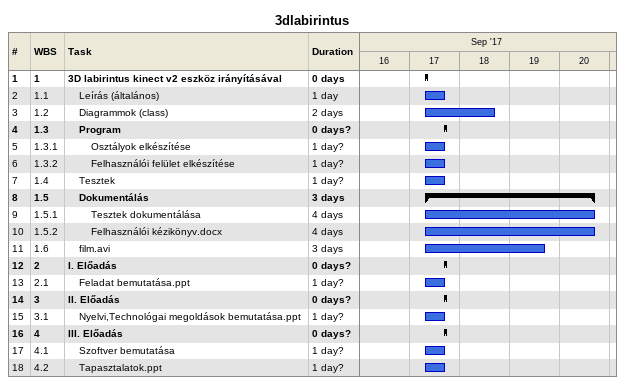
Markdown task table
3dlabirintus

| ID | WBS | Task | Duration | Start | Finish |
|---|---|---|---|---|---|
| 1 | 1 | **3D labirintus kinect v2 eszköz irányításával** | 0d | 2017-09-17 | 2017-09-17 |
| 2 | 1.1 | Leírás (általános) | 1d | 2017-09-17 | 2017-09-17 |
| 3 | 1.2 | Diagrammok (class) | 2d | 2017-09-17 | 2017-09-18 |
| 4 | 1.3 | **Program** | 0d? | 2017-09-17 | 2017-09-17 |
| 5 | 1.3.1 | Osztályok elkészítése | 1d? | 2017-09-17 | 2017-09-17 |
| 6 | 1.3.2 | Felhasználói felület elkészítése | 1d? | 2017-09-17 | 2017-09-17 |
| 7 | 1.4 | Tesztek | 1d? | 2017-09-17 | 2017-09-17 |
| 8 | 1.5 | **Dokumentálás** | 3d | 2017-09-17 | 2017-09-20 |
| 9 | 1.5.1 | Tesztek dokumentálása | 4d | 2017-09-17 | 2017-09-20 |
| 10 | 1.5.2 | Felhasználói kézikönyv.docx | 4d | 2017-09-17 | 2017-09-20 |
| 11 | 1.6 | film.avi | 3d | 2017-09-17 | 2017-09-19 |
| 12 | 2 | **I. Előadás** | 0d? | 2017-09-17 | 2017-09-17 |
| 13 | 2.1 | Feladat bemutatása.ppt | 1d? | 2017-09-17 | 2017-09-17 |
| 14 | 3 | **II. Előadás** | 0d? | 2017-09-17 | 2017-09-17 |
| 15 | 3.1 | Nyelvi,Technológai megoldások bemutatása.ppt | 1d? | 2017-09-17 | 2017-09-17 |
| 16 | 4 | **III. Előadás** | 0d? | 2017-09-17 | 2017-09-17 |
| 17 | 4.1 | Szoftver bemutatása | 1d? | 2017-09-17 | 2017-09-17 |
| 18 | 4.2 | Tapasztalatok.ppt | 1d? | 2017-09-17 | 2017-09-17 |
